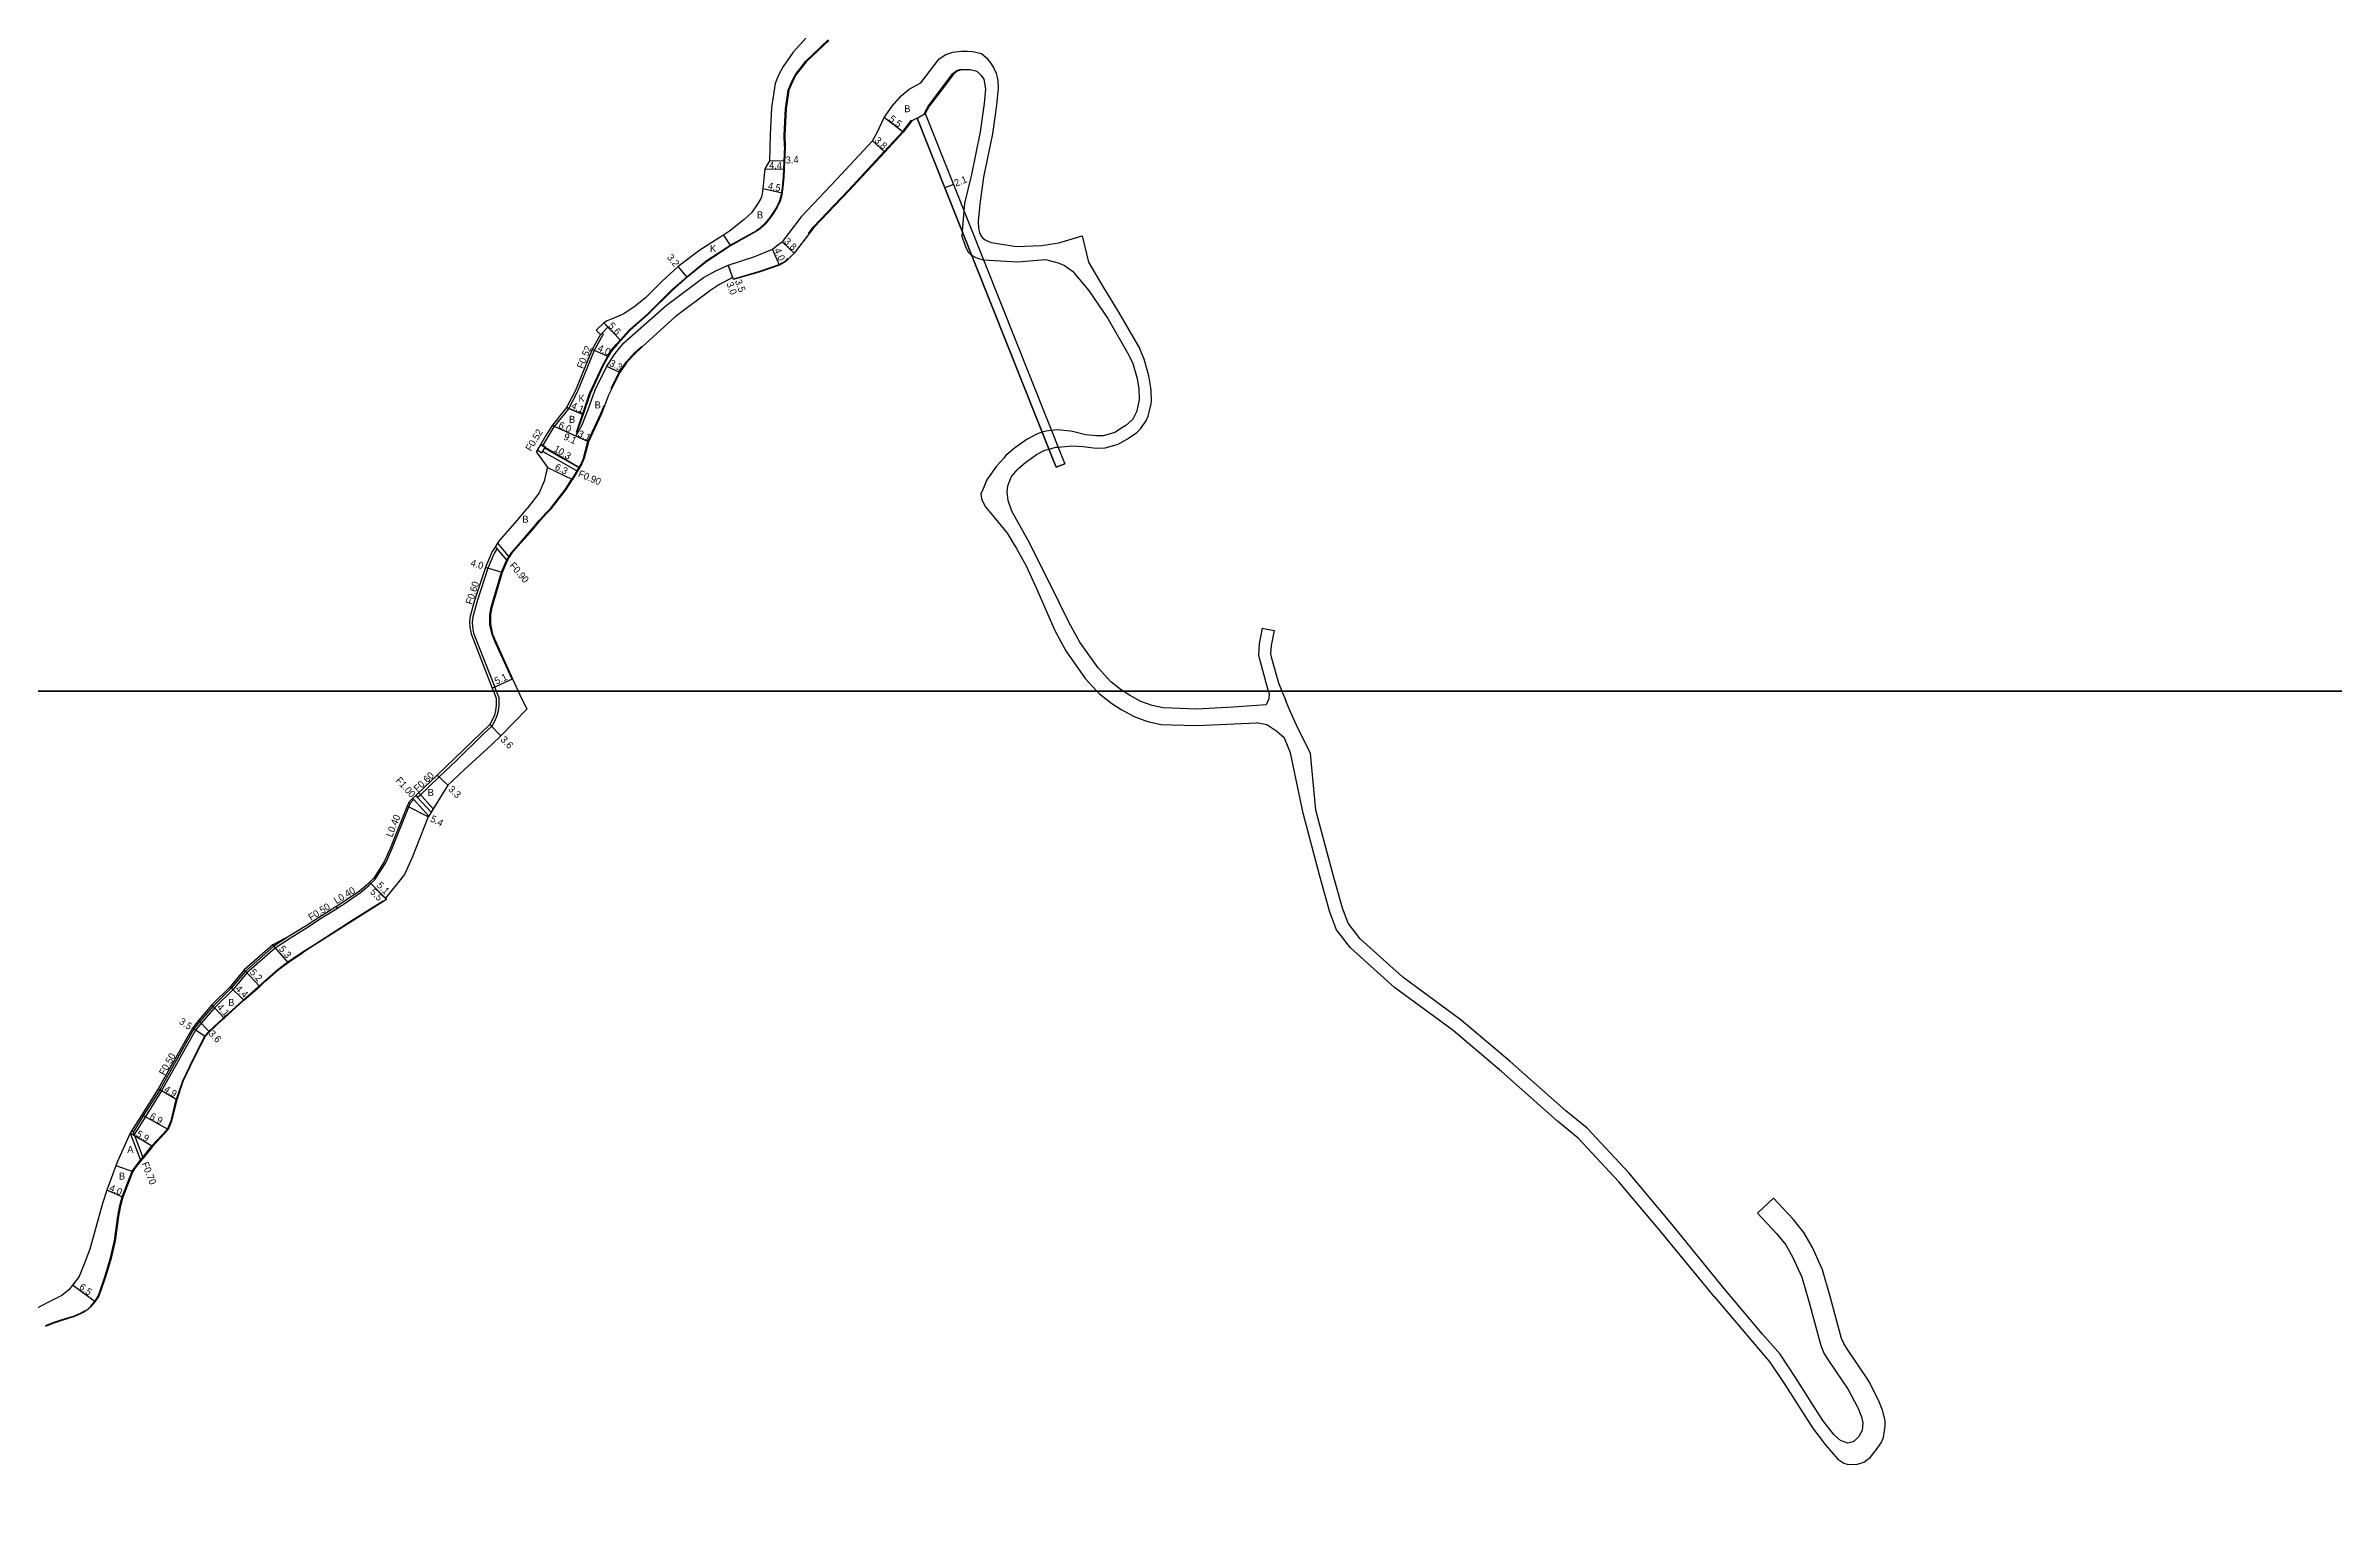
# Model space of a CAD drawing. Header units: metres. Extents: x -16000 to -12000, y -87000 to -84000.
# Drawn here: x -12796 to -12274, y -85987 to -85653 of the extents above; entities that cross this region are included whole.
import ezdxf

# ---------------------------------------------------------------- set-up
doc = ezdxf.new("R2010")
doc.units = ezdxf.units.M
doc.header["$LTSCALE"] = 2.5
for name, color, linetype in [('側溝・桝', 7, 'Continuous'), ('図郭', 7, 'Continuous'), ('幅員', 7, 'Continuous'), ('歩道・分離帯・安全施設', 7, 'Continuous'), ('舗装', 7, 'Continuous'), ('道路', 7, 'Continuous')]:
    doc.layers.add(name, color=color, linetype=linetype)
doc.styles.get("Standard").update_dxf_attribs({"font": ''})
doc.styles.get('Standard').set_extended_font_data('@MS PGothic')

msp = doc.modelspace()

# ---------------------------------------------------------------- linework, layer by layer
at = {"layer": '側溝・桝'}
msp.add_lwpolyline([(-12668.06, -85716.96), (-12669.02, -85715.95), (-12670.76, -85717.61), (-12669.79, -85718.62), (-12669.41, -85718.26)], close=True, dxfattribs=at)
for points in [[(-12669.41, -85718.26), (-12669.15, -85718.54), (-12671.18, -85722.26), (-12675.05, -85731.78), (-12677.06, -85735.54), (-12677.09, -85735.58)], [(-12677.09, -85735.58), (-12680.39, -85739.64), (-12682.2, -85742.69)], [(-12682.2, -85742.69), (-12682.91, -85743.89)], [(-12682.92, -85745.23), (-12682.2, -85745.65)], [(-12682.46, -85744.46), (-12682.2, -85744.61)], [(-12682.2, -85744.61), (-12678.41, -85746.8)], [(-12682.2, -85745.65), (-12680.21, -85746.8)], [(-12680.21, -85746.8), (-12675.04, -85749.78)], [(-12678.41, -85746.8), (-12674.58, -85749.01)], [(-12693.38, -85767.51), (-12693.46, -85767.64), (-12693.94, -85768.42), (-12694.15, -85768.9), (-12695.38, -85771.77), (-12695.45, -85771.96)], [(-12693.79, -85767.03), (-12693.71, -85767.12), (-12691.03, -85770.26)], [(-12693.28, -85766.24), (-12690.56, -85769.42)], [(-12695.45, -85771.96), (-12697.92, -85779.46), (-12698.53, -85781.68), (-12698.9, -85783.02), (-12699.01, -85784.17), (-12698.99, -85785.37), (-12698.71, -85786.75), (-12693.89, -85799.11), (-12693.55, -85800)], [(-12693.55, -85800), (-12692.97, -85801.48), (-12692.94, -85802.48), (-12692.94, -85803.34), (-12693.11, -85804.5), (-12693.39, -85805.64), (-12693.91, -85806.92), (-12694.55, -85807.99), (-12696.58, -85809.92), (-12702.63, -85815.79), (-12706.56, -85819.58), (-12711.08, -85823.86), (-12711.48, -85824.23)], [(-12729.84, -85849.53), (-12728.45, -85848.66), (-12724.48, -85845.96), (-12722.6, -85844.33), (-12722.14, -85843.88), (-12721.15, -85842.91), (-12718.74, -85839.17), (-12717.34, -85836.03), (-12713.51, -85826.41), (-12713.11, -85825.45), (-12712.35, -85824.76)], [(-12712.62, -85824.46), (-12712.35, -85824.76), (-12708.95, -85828.52)], [(-12711.88, -85823.79), (-12711.48, -85824.23), (-12708.4, -85827.63)], [(-12730.05, -85849.19), (-12729.79, -85849.61), (-12733.84, -85852.13), (-12736.65, -85853.99), (-12740.5, -85856.36), (-12743.98, -85858.62), (-12750.42, -85864.25), (-12753.57, -85868.08), (-12757.74, -85872.22), (-12760.79, -85875.73), (-12762.13, -85877.38), (-12769.88, -85891.24), (-12773.67, -85897.19), (-12776.18, -85901.2)], [(-12740.76, -85855.93), (-12744.26, -85858.2), (-12750.78, -85863.91), (-12753.94, -85867.74), (-12758.11, -85871.88), (-12761.17, -85875.4), (-12762.55, -85877.1), (-12770.31, -85890.99), (-12774.09, -85896.92), (-12776.4, -85900.62)], [(-12777.05, -85900.89), (-12774.67, -85907.02), (-12774.61, -85907.18)], [(-12776.59, -85900.15), (-12776.4, -85900.62), (-12776.18, -85901.2), (-12774.16, -85906.39), (-12774.1, -85906.55)]]:
    msp.add_lwpolyline(points, dxfattribs=at)
at = {"layer": '側溝・桝', "flags": 128}
msp.add_lwpolyline([(-12683.14, -85745.61), (-12682.33, -85744.24), (-12683.36, -85743.63), (-12684.17, -85745)], close=True, dxfattribs=at)
at = {"layer": '図郭'}
for points in [[(-12800, -85800), (-12000, -85800), (-12000, -85200), (-12800, -85200)], [(-12800, -86400), (-12000, -86400), (-12000, -85800), (-12800, -85800)]]:
    msp.add_lwpolyline(points, close=True, dxfattribs=at)
at = {"layer": '幅員'}
for points in [[(-12600.68, -85672.4), (-12605.08, -85669.09)], [(-12607.7, -85674.37), (-12604.91, -85676.95)], [(-12631.18, -85678.99), (-12627.78, -85678.86)], [(-12632.69, -85685.26), (-12628.29, -85686.24)], [(-12632.26, -85680.77), (-12627.86, -85680.85)], [(-12589.25, -85684.37), (-12591.2, -85685.15)], [(-12628.91, -85702.8), (-12630.55, -85699.15)], [(-12628.32, -85697.42), (-12625.55, -85700.02)], [(-12649.99, -85705.55), (-12652.01, -85703.07)], [(-12639.44, -85706.06), (-12640.67, -85702.78)], [(-12640.67, -85702.78), (-12639.62, -85705.59)], [(-12665.15, -85720), (-12669.02, -85715.95)], [(-12667.99, -85723.65), (-12671.65, -85722.03)], [(-12668.34, -85725.82), (-12665.38, -85727.28)], [(-12673.74, -85736.89), (-12677.52, -85735.29)], [(-12675.35, -85741.83), (-12680.81, -85739.35)], [(-12672.53, -85743.11), (-12675.35, -85741.83)], [(-12692.18, -85772.91), (-12696.02, -85771.78)], [(-12694.45, -85799.32), (-12689.81, -85797.21)], [(-12695.02, -85807.61), (-12692.52, -85810.2)], [(-12704.61, -85821.45), (-12706.99, -85819.16)], [(-12709.05, -85828.68), (-12713.88, -85826.26)], [(-12718.56, -85847.51), (-12722.43, -85843.6)], [(-12722.43, -85843.6), (-12718.84, -85847.23)], [(-12741.05, -85861.9), (-12744.49, -85857.87)], [(-12751.1, -85870.55), (-12754.23, -85867.47)], [(-12747.49, -85867.4), (-12751.07, -85863.63)], [(-12758.4, -85871.61), (-12755.61, -85874.61)], [(-12759.97, -85878.82), (-12762.88, -85876.88)], [(-12761.48, -85875.15), (-12758.96, -85877.72)], [(-12766.43, -85893.26), (-12770.65, -85890.78)], [(-12768.38, -85900.03), (-12774.43, -85896.7)], [(-12771.97, -85903.9), (-12777.05, -85900.89)], [(-12778.73, -85915.48), (-12782.4, -85913.88)], [(-12785.02, -85939.4), (-12790.21, -85935.56)]]:
    msp.add_lwpolyline(points, dxfattribs=at)
at = {"layer": '幅員', "flags": 128}
for points in [[(-12672.53, -85743.11), (-12680.81, -85739.35)], [(-12674.58, -85749.01), (-12683.43, -85743.75)], [(-12681.84, -85748.95), (-12676.15, -85751.66)]]:
    msp.add_lwpolyline(points, dxfattribs=at)
at = {"layer": '歩道・分離帯・安全施設'}
for points in [[(-12627.8, -85675.68), (-12627.88, -85673.08), (-12627.59, -85667.1), (-12626.93, -85662.8), (-12626.09, -85660.88), (-12625.31, -85659.29), (-12622.91, -85656.23), (-12617.79, -85651.36)], [(-12595.85, -85668.06), (-12594.91, -85666.38), (-12592.64, -85663.4), (-12589.35, -85659.06), (-12588.47, -85658.36), (-12587.55, -85658.02)], [(-12622.31, -85695.55), (-12621.21, -85694.11), (-12613.15, -85685.63), (-12605.02, -85676.85), (-12600.8, -85672.3), (-12598.8, -85669.7)], [(-12627.8, -85675.68), (-12628.08, -85682.6), (-12628.29, -85685.05), (-12628.51, -85686.73), (-12628.92, -85688.09), (-12629.56, -85689.48), (-12630.39, -85690.79), (-12631.15, -85691.91), (-12632.29, -85693.29), (-12633.45, -85694.41), (-12634.08, -85694.83)], [(-12675.22, -85740.92), (-12675.12, -85740.45), (-12673.88, -85736.83), (-12672.24, -85732.09), (-12669.26, -85725.59), (-12668.12, -85723.58), (-12667.46, -85722.41), (-12666.11, -85720.84), (-12665.26, -85719.89), (-12663.17, -85717.57), (-12658.95, -85713.88), (-12653.49, -85708.42), (-12650.09, -85705.44), (-12645.62, -85701.81), (-12641.11, -85698.84), (-12640.16, -85698.21), (-12634.08, -85694.83)], [(-12639.35, -85705.87), (-12633.42, -85704.11), (-12628.98, -85702.66), (-12627.47, -85701.75), (-12627, -85701.27)], [(-12667.34, -85730.91), (-12665.51, -85727.2), (-12663.86, -85724.83), (-12661.98, -85722.82), (-12660.28, -85721.25)], [(-12673.64, -85746.83), (-12672.67, -85743.05), (-12669.67, -85736.64), (-12668.91, -85734.84)], [(-12673.64, -85746.83), (-12674.18, -85748.04), (-12676.29, -85751.59)], [(-12681.11, -85758.27), (-12677.71, -85753.89), (-12676.29, -85751.59)], [(-12682.2, -85759.41), (-12681.11, -85758.27)], [(-12690.15, -85768.47), (-12688.03, -85766.04), (-12685.77, -85763.52), (-12683.59, -85760.88), (-12682.2, -85759.41)], [(-12689.95, -85797.28), (-12693.74, -85788.93), (-12694.51, -85787.05), (-12694.81, -85785.86), (-12694.99, -85784.73), (-12695.03, -85783.43), (-12695, -85782.67), (-12694.87, -85781.7), (-12694.67, -85780.85), (-12692.33, -85772.86), (-12691.17, -85770.2), (-12691.05, -85769.92), (-12690.69, -85769.34), (-12690.15, -85768.47)], [(-12737.81, -85859.55), (-12735.03, -85857.79), (-12726.15, -85852.13), (-12719.36, -85847.84)], [(-12760.09, -85878.73), (-12759.06, -85877.61), (-12756.03, -85874.77), (-12751.42, -85870.67), (-12746.44, -85866.18), (-12743.41, -85863.49), (-12741.13, -85861.77), (-12737.81, -85859.55)], [(-12760.09, -85878.73), (-12761.89, -85882.27), (-12763.55, -85885.64), (-12765.16, -85889.04), (-12766.57, -85893.22)], [(-12786.13, -85940.41), (-12785.14, -85939.31), (-12784.36, -85938.09), (-12784.04, -85937.2), (-12782.85, -85933.63), (-12781.61, -85929.63), (-12780.62, -85925.39), (-12779.88, -85919.84), (-12779.42, -85917.41), (-12778.87, -85915.43), (-12776.61, -85909.55), (-12776.03, -85908.71), (-12774.67, -85907.02), (-12774.16, -85906.39), (-12772.09, -85903.8), (-12768.51, -85899.95), (-12767.74, -85898.07), (-12766.57, -85893.22)], [(-12796.38, -85944.8), (-12794.43, -85944), (-12792.61, -85943.38), (-12789.74, -85942.53), (-12788.21, -85941.85), (-12787.47, -85941.41)]]:
    msp.add_lwpolyline(points, dxfattribs=at)
at = {"layer": '舗装'}
for points in [[(-12641.69, -85695.92), (-12640.08, -85698.34)], [(-12677.52, -85735.29), (-12673.74, -85736.89)], [(-12711.24, -85823.19), (-12707.92, -85826.84)], [(-12780.32, -85908.26), (-12776.48, -85909.62)]]:
    msp.add_lwpolyline(points, dxfattribs=at)
at = {"layer": '道路'}
for points in [[(-12620.64, -85648.48), (-12625.8, -85654.2), (-12628.09, -85657.44), (-12629.12, -85659.41), (-12629.88, -85661.34), (-12630.73, -85666.77), (-12631.03, -85673.02), (-12631.18, -85678.99), (-12632.26, -85680.77), (-12632.69, -85685.26), (-12632.84, -85686.53), (-12632.95, -85686.92), (-12633.21, -85687.54), (-12633.89, -85688.7), (-12635.29, -85690.82), (-12636.95, -85692.38), (-12640.31, -85695.03), (-12641.69, -85695.92), (-12642.68, -85696.53), (-12647.07, -85699.32), (-12652.01, -85703.07), (-12655.7, -85706.39), (-12659.51, -85710.2), (-12661.83, -85712.15), (-12664.41, -85713.85), (-12666.69, -85714.84), (-12668.25, -85715.51), (-12669.02, -85715.95), (-12670.76, -85717.61), (-12669.79, -85718.62), (-12671.65, -85722.03), (-12675.52, -85731.56), (-12677.52, -85735.29)], [(-12617.68, -85651.47), (-12622.8, -85656.33), (-12625.18, -85659.37), (-12625.96, -85660.94), (-12626.79, -85662.84), (-12627.44, -85667.11), (-12627.73, -85673.08), (-12627.65, -85675.68)], [(-12599.32, -85662.62), (-12596.66, -85661.17), (-12592.48, -85655.67), (-12591.01, -85654.71), (-12589.38, -85654.18), (-12587.5, -85653.93)], [(-12587.5, -85653.93), (-12586, -85653.93), (-12584.83, -85653.99), (-12582.87, -85654.44)], [(-12587.5, -85653.93), (-12586, -85653.93), (-12584.83, -85653.99), (-12582.87, -85654.44)], [(-12582.87, -85654.44), (-12581.67, -85655.46), (-12580.62, -85656.79), (-12580.01, -85657.84), (-12579.49, -85658.97), (-12579.1, -85660.62), (-12579.03, -85662.35), (-12579.41, -85666.23), (-12580.34, -85672.82), (-12582.39, -85682.69), (-12583.23, -85688.88), (-12583.58, -85692.7), (-12583.49, -85694.44), (-12583.26, -85695.3), (-12582.97, -85696.03), (-12582.61, -85696.56), (-12582.03, -85696.97), (-12581.41, -85697.33), (-12580.65, -85697.63), (-12574.85, -85698.52), (-12569.14, -85698.29), (-12565.21, -85697.67), (-12559.88, -85696.11), (-12558.46, -85702.1), (-12555.19, -85707.65), (-12551.59, -85713.47), (-12546.74, -85721.89)], [(-12587.5, -85658.16), (-12588.4, -85658.5), (-12589.25, -85659.16), (-12592.52, -85663.49), (-12594.79, -85666.46)], [(-12583.83, -85658.56), (-12585.42, -85658.19), (-12586.1, -85658.16), (-12587.5, -85658.16)], [(-12583.83, -85658.56), (-12585.42, -85658.19), (-12586.1, -85658.16), (-12587.5, -85658.16)], [(-12583.83, -85658.56), (-12582.89, -85659.47), (-12582.34, -85660.32), (-12581.89, -85662.51), (-12582.21, -85665.9), (-12583.12, -85672.33), (-12585.15, -85682.07), (-12586.74, -85688.63), (-12586.84, -85690.42)], [(-12607.7, -85674.37), (-12606.66, -85672.51), (-12605.08, -85669.09), (-12603.22, -85666.46), (-12601.2, -85664.12), (-12599.32, -85662.62)], [(-12597.55, -85669.22), (-12598.7, -85669.82), (-12600.68, -85672.4), (-12604.91, -85676.95), (-12613.04, -85685.73), (-12621.09, -85694.21), (-12625.55, -85700.02), (-12627.37, -85701.86), (-12628.91, -85702.8), (-12633.37, -85704.26), (-12639.44, -85706.06), (-12639.62, -85705.59), (-12642.77, -85707.28), (-12644.56, -85708.45), (-12652.72, -85714.56), (-12660.19, -85721.37)], [(-12597.55, -85669.22), (-12591.2, -85685.15), (-12566.62, -85746.8)], [(-12597.55, -85669.22), (-12591.2, -85685.15), (-12566.62, -85746.8), (-12565.79, -85748.88)], [(-12594.79, -85666.46), (-12595.71, -85668.17)], [(-12595.71, -85668.17), (-12589.25, -85684.37), (-12564.36, -85746.8)], [(-12595.71, -85668.17), (-12589.25, -85684.37), (-12564.36, -85746.8), (-12563.84, -85748.1)], [(-12607.7, -85674.37), (-12615.82, -85683.13), (-12623.99, -85691.74), (-12628.32, -85697.42)], [(-12627.65, -85675.68), (-12627.93, -85682.61), (-12628.14, -85685.07), (-12628.36, -85686.76), (-12628.78, -85688.14), (-12629.42, -85689.55), (-12630.26, -85690.87), (-12631.03, -85692), (-12632.18, -85693.39), (-12633.35, -85694.52), (-12634, -85694.95)], [(-12586.84, -85690.42), (-12587.24, -85695.08)], [(-12634, -85694.95), (-12640.08, -85698.34), (-12641.03, -85698.96), (-12645.53, -85701.93), (-12649.99, -85705.55), (-12653.39, -85708.53), (-12658.85, -85713.99), (-12663.06, -85717.67), (-12665.15, -85720), (-12666, -85720.94), (-12667.33, -85722.49), (-12667.99, -85723.65), (-12669.12, -85725.66), (-12672.1, -85732.15), (-12673.74, -85736.89), (-12674.97, -85740.42), (-12675.09, -85740.91), (-12675.35, -85741.83)], [(-12587.24, -85695.08), (-12587.36, -85696.12), (-12586.54, -85698.39), (-12585.9, -85699.82), (-12585.34, -85700.37), (-12585.07, -85700.53)], [(-12675.35, -85741.83), (-12673.96, -85739.2), (-12672.54, -85735.72), (-12670.99, -85731.19), (-12668.34, -85725.82), (-12666.4, -85722.96), (-12664.44, -85720.49), (-12654.8, -85711.99), (-12646.29, -85705.62), (-12643.48, -85704.08), (-12640.67, -85702.78), (-12634.52, -85700.79), (-12630.55, -85699.15), (-12629.57, -85698.4), (-12628.32, -85697.42)], [(-12585.07, -85700.53), (-12584.85, -85700.66), (-12584.16, -85701.01), (-12583.32, -85701.33), (-12582.58, -85701.51), (-12582.41, -85701.52)], [(-12582.41, -85701.52), (-12574.66, -85702.02), (-12568.25, -85701.49), (-12565.33, -85702.26), (-12563.92, -85702.88), (-12562.06, -85704.16), (-12558.42, -85708.45), (-12553.99, -85714.97), (-12549.19, -85723.3)], [(-12660.19, -85721.37), (-12661.87, -85722.92), (-12663.74, -85724.92), (-12665.38, -85727.28), (-12667.93, -85732.46), (-12669.52, -85736.68), (-12672.53, -85743.11), (-12673.46, -85746.8)], [(-12565.36, -85744.29), (-12562.25, -85744.01), (-12559.61, -85744.19), (-12556.71, -85744.52), (-12554.65, -85744.44), (-12551.89, -85743.73), (-12551.53, -85743.58), (-12549.51, -85742.42), (-12549.08, -85742.12), (-12547.43, -85740.98), (-12546.45, -85740.08), (-12545.23, -85738.15), (-12544.85, -85737.23), (-12544.16, -85734.44), (-12544.08, -85733.78), (-12544.15, -85731.28), (-12544.2, -85730.75), (-12544.64, -85728.02), (-12545.74, -85724.26), (-12546.74, -85721.89)], [(-12549.19, -85723.3), (-12548.34, -85725.21), (-12547.34, -85728.63), (-12546.95, -85731.02), (-12546.84, -85733.29), (-12546.85, -85733.53), (-12547.37, -85736.03), (-12547.45, -85736.24), (-12548.34, -85737.94), (-12548.58, -85738.24), (-12549.94, -85739.37), (-12550.64, -85739.84), (-12552.43, -85740.94), (-12552.62, -85741.02), (-12555.05, -85741.69), (-12555.08, -85741.69), (-12556.61, -85741.76), (-12559.14, -85741.47), (-12561.75, -85740.83), (-12562.56, -85740.66), (-12565.49, -85740.39), (-12566.86, -85740.53)], [(-12677.52, -85735.29), (-12680.81, -85739.35), (-12682.2, -85741.67)], [(-12682.2, -85741.67), (-12683.43, -85743.75), (-12684.4, -85745.38)], [(-12568.97, -85740.91), (-12569.92, -85741.18), (-12572.42, -85742.46), (-12575.29, -85744.51), (-12577.26, -85746.23), (-12577.78, -85746.8)], [(-12566.86, -85740.53), (-12568.11, -85740.67), (-12568.97, -85740.91)], [(-12684.4, -85745.38), (-12683.38, -85746.8)], [(-12683.38, -85746.8), (-12682.2, -85748.45)], [(-12682.2, -85748.45), (-12681.84, -85748.95), (-12682.2, -85750.39)], [(-12673.46, -85746.8), (-12674.04, -85748.11), (-12674.58, -85749.01), (-12676.15, -85751.66)], [(-12577.78, -85746.8), (-12579.42, -85748.62), (-12581.46, -85751.57), (-12581.68, -85751.95), (-12582.47, -85753.8), (-12582.98, -85754.98), (-12582.81, -85756), (-12582.73, -85756.28), (-12582.02, -85757.86), (-12579.69, -85760.57), (-12576.99, -85763.91), (-12574.84, -85767.42), (-12572.67, -85771.43), (-12570.31, -85776.59), (-12566.14, -85786.14), (-12563.62, -85790.78), (-12559.15, -85797.07), (-12556.49, -85800)], [(-12550.55, -85800), (-12550.93, -85799.76), (-12553.34, -85797.88), (-12556.22, -85794.71), (-12560.42, -85788.79), (-12562.81, -85784.41), (-12567.39, -85775.15), (-12572.17, -85765.59), (-12575.92, -85758.88), (-12576.74, -85756.5), (-12577.01, -85754.59), (-12576.81, -85753.13), (-12576.08, -85751.18), (-12575.88, -85750.84), (-12574.73, -85749.51), (-12574.37, -85749.16), (-12572.74, -85747.74), (-12571.42, -85746.8)], [(-12571.42, -85746.8), (-12570.28, -85745.99), (-12568.4, -85745.02), (-12567.43, -85744.76)], [(-12567.43, -85744.76), (-12565.87, -85744.34), (-12565.36, -85744.29)], [(-12566.62, -85746.8), (-12565.79, -85748.88)], [(-12565.79, -85748.88), (-12563.84, -85748.1)], [(-12564.36, -85746.8), (-12563.84, -85748.1)], [(-12682.2, -85750.39), (-12682.62, -85752.1), (-12683.78, -85754.7), (-12686.47, -85758.32)], [(-12681, -85758.37), (-12677.59, -85753.97), (-12676.15, -85751.66)], [(-12693.04, -85765.92), (-12690.91, -85763.49), (-12688.69, -85761.01), (-12686.47, -85758.32)], [(-12682.2, -85759.63), (-12681, -85758.37)], [(-12690.03, -85768.55), (-12687.92, -85766.14), (-12685.66, -85763.62), (-12683.48, -85760.98), (-12682.2, -85759.63)], [(-12693.04, -85765.92), (-12693.44, -85766.46), (-12693.97, -85767.33), (-12694.47, -85768.14), (-12694.7, -85768.66), (-12695.95, -85771.57), (-12696.02, -85771.78)], [(-12690.03, -85768.55), (-12690.56, -85769.42), (-12690.91, -85769.99), (-12691.03, -85770.26), (-12692.18, -85772.91), (-12694.52, -85780.89), (-12694.72, -85781.72), (-12694.85, -85782.69), (-12694.88, -85783.43), (-12694.84, -85784.71), (-12694.66, -85785.83), (-12694.37, -85787.01), (-12693.6, -85788.87), (-12689.81, -85797.21), (-12688.54, -85800)], [(-12696.02, -85771.78), (-12698.49, -85779.29), (-12699.11, -85781.52), (-12699.49, -85782.91), (-12699.61, -85784.15), (-12699.58, -85785.43), (-12699.28, -85786.92), (-12694.45, -85799.32), (-12694.19, -85800)], [(-12518.8, -85785.6), (-12519.51, -85789.23), (-12519.66, -85791.78), (-12519.29, -85793.19), (-12517.75, -85798.88), (-12517.41, -85800)], [(-12518.8, -85785.6), (-12516.1, -85786.13)], [(-12516.1, -85786.13), (-12516.79, -85789.57), (-12516.89, -85791.51), (-12516.64, -85792.49), (-12515.11, -85798.12), (-12514.32, -85800)], [(-12694.19, -85800), (-12693.57, -85801.6), (-12693.54, -85802.49), (-12693.54, -85803.3), (-12693.7, -85804.38), (-12693.96, -85805.46), (-12694.45, -85806.65), (-12695.02, -85807.61), (-12696.98, -85809.48), (-12703.06, -85815.37), (-12706.99, -85819.16), (-12711.49, -85823.43), (-12711.88, -85823.79), (-12712.62, -85824.46), (-12713.44, -85825.22), (-12713.88, -85826.26), (-12717.71, -85835.87), (-12719.09, -85838.98), (-12721.46, -85842.66), (-12722.43, -85843.6), (-12722.87, -85844.04), (-12724.72, -85845.64), (-12728.66, -85848.32), (-12734.11, -85851.71), (-12736.93, -85853.57), (-12740.76, -85855.93)], [(-12688.54, -85800), (-12688.15, -85800.87), (-12686.58, -85804.14), (-12692.52, -85810.2), (-12694.56, -85812.15), (-12700.9, -85817.99), (-12704.61, -85821.45), (-12708.4, -85827.63), (-12708.95, -85828.52), (-12709.05, -85828.68), (-12712.73, -85837.96), (-12714.45, -85841.82), (-12718.84, -85847.23), (-12718.67, -85847.4), (-12718.56, -85847.51), (-12726.07, -85852.26), (-12734.95, -85857.92), (-12737.73, -85859.68)], [(-12556.49, -85800), (-12555.91, -85800.64), (-12553.09, -85802.85), (-12550.95, -85804.17), (-12548.04, -85805.75), (-12544.99, -85806.91), (-12541.86, -85807.58), (-12539.48, -85807.65), (-12533.66, -85807.85), (-12525.2, -85807.43), (-12520.12, -85807.2)], [(-12517.92, -85803.08), (-12525.45, -85803.68), (-12533.69, -85804.09), (-12539.36, -85803.9), (-12541.41, -85803.83), (-12543.92, -85803.29), (-12546.47, -85802.32), (-12549.07, -85800.92), (-12550.55, -85800)], [(-12517.41, -85800), (-12517.24, -85800.53), (-12517.28, -85801.77), (-12517.92, -85803.08)], [(-12514.32, -85800), (-12513.35, -85802.32)], [(-12413.5, -85936.25), (-12425.69, -85921.21), (-12435.18, -85909.93), (-12444.64, -85899.76), (-12449.49, -85895.8), (-12462.24, -85884.5), (-12473.37, -85875.07), (-12486.72, -85865.25), (-12496.44, -85856.54), (-12499.17, -85852.97), (-12500.5, -85849.49), (-12502.75, -85841.41), (-12506.53, -85827.13), (-12507.77, -85814.24), (-12511, -85807.75), (-12512.42, -85804.57), (-12513.35, -85802.32)], [(-12415.72, -85938.12), (-12428.03, -85923.15), (-12437.46, -85911.95), (-12446.73, -85901.98), (-12451.46, -85898.12), (-12464.23, -85886.79), (-12475.25, -85877.46), (-12488.64, -85867.61), (-12498.69, -85858.61), (-12501.85, -85854.46), (-12503.39, -85850.45), (-12505.68, -85842.21), (-12509.49, -85827.82), (-12512.33, -85814.05), (-12513.68, -85810.69), (-12515.44, -85809.24), (-12517.74, -85807.71), (-12520.12, -85807.2)], [(-12740.76, -85855.93), (-12744.49, -85857.87), (-12751.07, -85863.63), (-12754.23, -85867.47), (-12758.4, -85871.61), (-12761.48, -85875.15), (-12762.88, -85876.88), (-12770.65, -85890.78), (-12774.43, -85896.7), (-12776.59, -85900.15)], [(-12759.97, -85878.82), (-12758.96, -85877.72), (-12755.93, -85874.88), (-12755.61, -85874.61), (-12751.1, -85870.55), (-12747.49, -85867.4), (-12746.33, -85866.29), (-12743.31, -85863.61), (-12741.05, -85861.9), (-12737.73, -85859.68)], [(-12759.97, -85878.82), (-12761.76, -85882.34), (-12763.42, -85885.71), (-12765.02, -85889.09), (-12766.43, -85893.26)], [(-12766.43, -85893.26), (-12767.6, -85898.12), (-12768.38, -85900.03), (-12771.97, -85903.9), (-12774.1, -85906.55), (-12774.61, -85907.18), (-12775.91, -85908.8), (-12776.48, -85909.62), (-12778.73, -85915.48), (-12779.27, -85917.44), (-12779.73, -85919.86), (-12780.47, -85925.42), (-12781.47, -85929.67), (-12782.7, -85933.67), (-12783.9, -85937.26)], [(-12776.59, -85900.15), (-12777.05, -85900.89), (-12780.04, -85907.52), (-12782.4, -85913.88), (-12783.38, -85916.92), (-12786.27, -85927.35), (-12787.65, -85930.93), (-12788.72, -85933.62), (-12790.21, -85935.56), (-12791.06, -85936.6), (-12792.66, -85937.9), (-12795.68, -85939.44), (-12800, -85941.7)], [(-12415.72, -85938.12), (-12406.85, -85948.6), (-12402.96, -85953.1), (-12399.58, -85958.2), (-12393.24, -85968.13), (-12390.38, -85971.95), (-12387.49, -85975.3), (-12386.12, -85976.16), (-12385.1, -85976.48), (-12383.02, -85976.42), (-12381.57, -85975.93), (-12380.13, -85974.87), (-12378.94, -85973.48), (-12378.87, -85973.39), (-12377.61, -85971.55), (-12377.07, -85970.3), (-12376.66, -85967.77), (-12376.71, -85966.44), (-12377.3, -85964.07), (-12378.22, -85961.79), (-12380.32, -85957.62), (-12380.78, -85956.85), (-12385.26, -85950.25), (-12386.13, -85948.89), (-12386.62, -85947.72), (-12389.2, -85938.15), (-12391, -85932.04), (-12393.24, -85926.96), (-12395.22, -85923.51), (-12397.66, -85920.51), (-12402.13, -85915.74)], [(-12405.79, -85919.16), (-12401.43, -85923.81), (-12399.35, -85926.36), (-12397.71, -85929.22), (-12395.71, -85933.76), (-12394.02, -85939.51), (-12391.37, -85949.35), (-12390.58, -85951.22), (-12389.44, -85953.01), (-12385.08, -85959.41), (-12383.05, -85963.27), (-12382.86, -85963.73), (-12382.1, -85965.65), (-12381.79, -85967.01), (-12381.95, -85968.71), (-12381.95, -85968.74), (-12382.71, -85970.09), (-12382.83, -85970.25), (-12383.71, -85971.16), (-12383.99, -85971.34), (-12385.16, -85971.59), (-12386.51, -85971.18), (-12386.86, -85970.99), (-12388.15, -85969.89), (-12388.42, -85969.61), (-12390.86, -85966.46), (-12397.14, -85956.61), (-12400.64, -85951.34), (-12404.64, -85946.71), (-12413.5, -85936.25)], [(-12405.79, -85919.16), (-12402.13, -85915.74)], [(-12796.32, -85944.93), (-12794.38, -85944.14), (-12792.57, -85943.52), (-12789.69, -85942.67), (-12788.14, -85941.99), (-12787.39, -85941.54)], [(-12786.02, -85940.51), (-12786.63, -85941.02), (-12787.39, -85941.54)], [(-12786.02, -85940.51), (-12785.02, -85939.4), (-12784.23, -85938.16), (-12783.9, -85937.26)]]:
    msp.add_lwpolyline(points, dxfattribs=at)
msp.add_lwpolyline([(-12566.62, -85746.8), (-12591.2, -85685.15), (-12597.55, -85669.22), (-12595.71, -85668.17), (-12589.25, -85684.37), (-12564.36, -85746.8), (-12563.84, -85748.1), (-12565.79, -85748.88)], close=True, dxfattribs=at)
msp.add_point((-12579.69, -85760.57), dxfattribs=at)

# ---------------------------------------------------------------- texts
at = {"layer": '側溝・桝'}
for s, rotation, p in [('F0.52', 67.8617, (-12673.75, -85726.54)), ('F0.52', 58.4636, (-12685.63, -85745.39)), ('F0.90', 336.8778, (-12675, -85750.95)), ('F0.90', 310.5602, (-12690.63, -85771.39)), ('F0.60', 71.8049, (-12699.08, -85780.36)), ('F1.00', 312.1591, (-12716.6, -85820.46)), ('F0.60', 43.4539, (-12711.47, -85823.11)), ('L0.40', 68.2702, (-12717.29, -85833.45)), ('L0.40', 31.6367, (-12729.98, -85848.64)), ('F0.50', 32.0131, (-12735.8, -85852.45)), ('F0.50', 60.7942, (-12769.21, -85887.84)), ('F0.70', 291.2344, (-12774.46, -85907.82))]:
    msp.add_text(s, height=1.6, rotation=rotation, dxfattribs=at).set_placement(p)
at = {"layer": '幅員'}
for s, rotation, p in [('5.5', 323.0267, (-12604.1, -85669.7)), ('3.8', 317.1972, (-12607.41, -85674.5)), ('4.4', 358.8999, (-12631.31, -85680.76)), ('3.4', 2.1181, (-12627.47, -85679.58)), ('4.5', 347.4492, (-12631.7, -85685.37)), ('2.1', 21.7377, (-12588.67, -85684.88)), ('3.2', 309.1103, (-12654.69, -85701.06)), ('4.0', 294.2435, (-12630.22, -85699.31)), ('3.8', 316.7652, (-12628.03, -85697.55)), ('3.0', 290.5565, (-12641.08, -85706.97)), ('3.5', 290.5565, (-12639.12, -85706.39)), ('5.6', 313.7419, (-12668.12, -85716.75)), ('4.0', 336.1796, (-12670.56, -85722.25)), ('3.3', 333.7931, (-12667.89, -85725.68)), ('4.1', 337.1191, (-12676.59, -85735.42)), ('6.0', 335.5747, (-12679.5, -85739.83)), ('9.1', 335.5748, (-12678.33, -85742.48)), ('3.1', 335.5747, (-12675.09, -85741.79)), ('10.3', 329.2733, (-12680.59, -85745.14)), ('6.3', 334.4659, (-12680.33, -85749.39)), ('4.0', 343.6616, (-12699.53, -85771.37)), ('5.1', 24.4337, (-12693.49, -85798.53)), ('3.6', 313.9928, (-12692.68, -85811.19)), ('3.3', 316.1378, (-12704.62, -85822.54)), ('5.4', 333.4159, (-12708.74, -85829.65)), ('5.5', 314.665, (-12722.46, -85845.96)), ('5.1', 314.665, (-12720.94, -85844.44)), ('5.3', 310.5398, (-12743.24, -85858.91)), ('5.2', 313.5242, (-12749.91, -85864.28)), ('4.4', 315.5019, (-12753.17, -85868.1)), ('4.1', 312.8179, (-12757.41, -85872.24)), ('3.5', 326.2881, (-12766.04, -85875.77)), ('3.6', 314.4517, (-12759.29, -85878.29)), ('4.9', 329.5693, (-12769.51, -85891.29)), ('6.9', 331.1727, (-12772.76, -85897.51)), ('5.9', 329.3637, (-12775.84, -85901.49)), ('4.0', 336.4522, (-12781.99, -85913.95)), ('6.5', 323.549, (-12788.86, -85936.29))]:
    msp.add_text(s, height=1.6, rotation=rotation, dxfattribs=at).set_placement(p)
at = {"layer": '舗装'}
for s, p in [('B', (-12600.46, -85667.86)), ('B', (-12634.05, -85692.1)), ('K', (-12644.78, -85699.76)), ('K', (-12674.78, -85733.96)), ('B', (-12676.94, -85738.76)), ('B', (-12671.09, -85735.48)), ('B', (-12687.58, -85761.56)), ('B', (-12709.19, -85823.93)), ('B', (-12754.69, -85871.84)), ('A', (-12777.71, -85905.37)), ('B', (-12779.62, -85911.47))]:
    msp.add_text(s, height=1.6, dxfattribs=at).set_placement(p)

doc.saveas('drawing.dxf')
